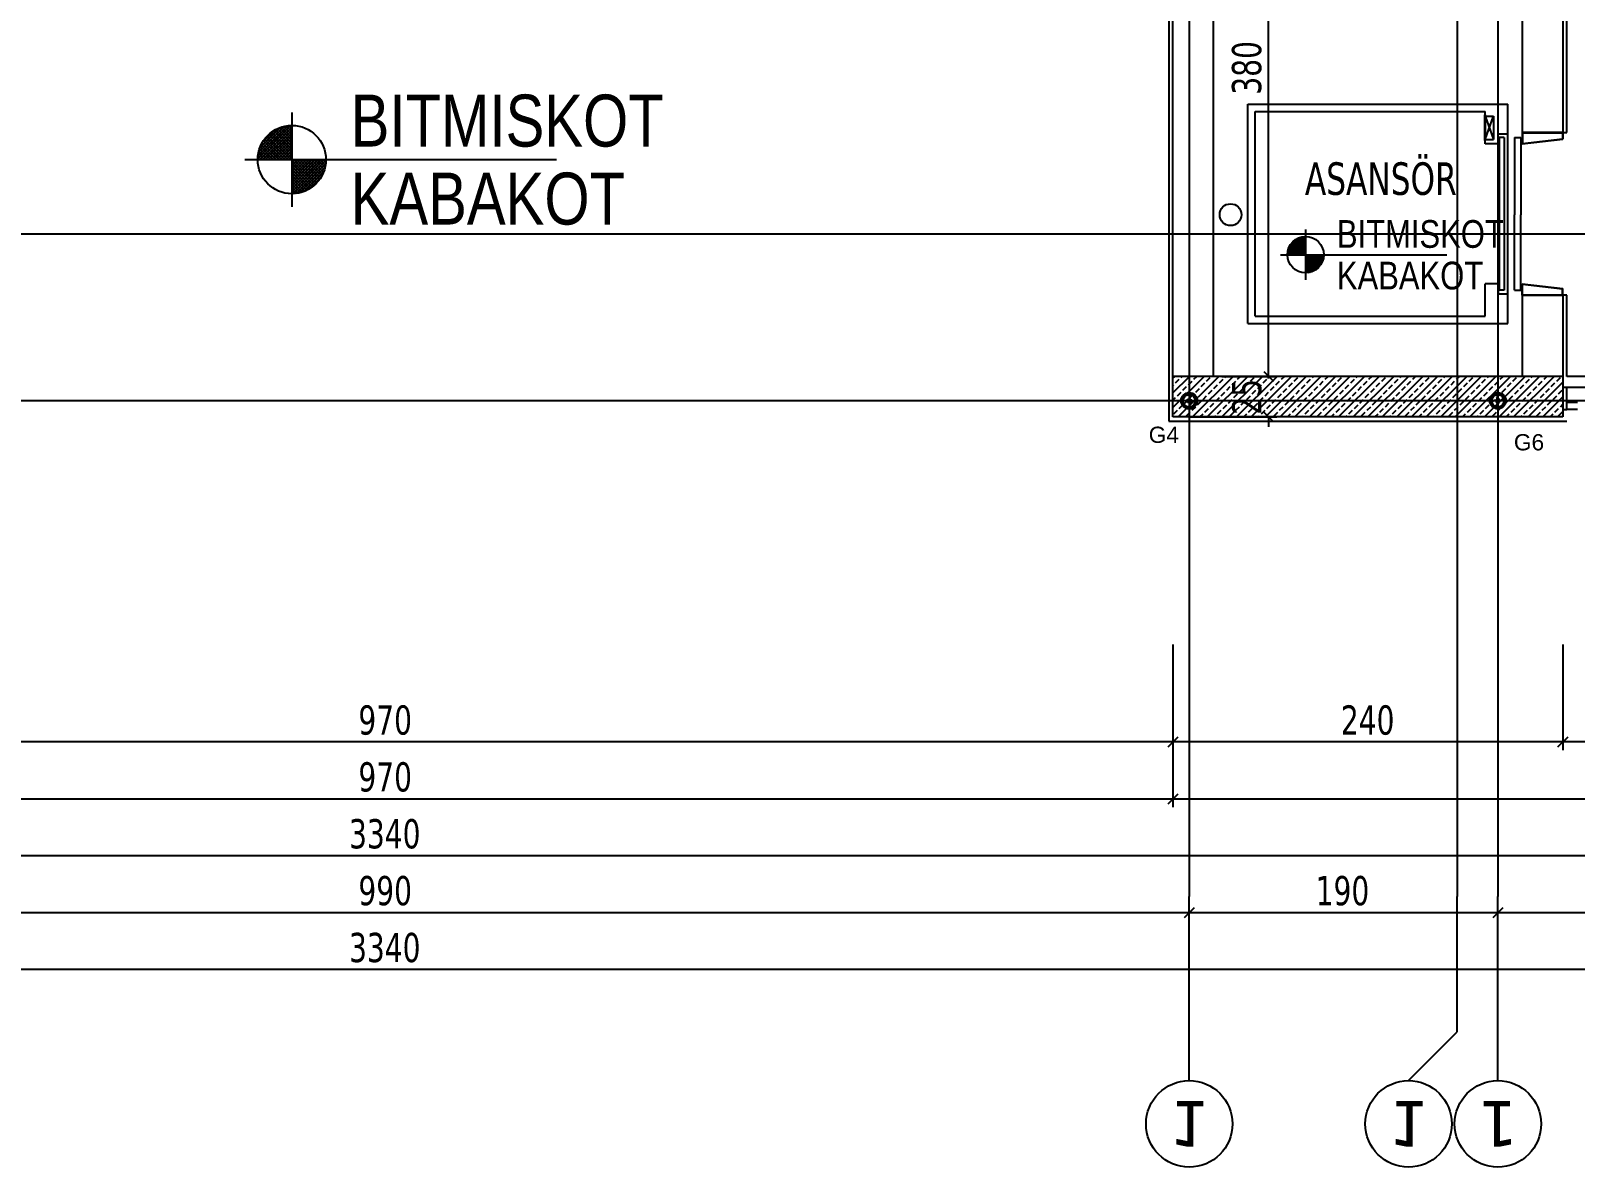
# Model space of a CAD drawing. Header units: millimetres. Extents: x 43168.9 to 43194.6, y -25545.1 to -25543.4.
# Drawn here: x 43173.0023 to 43173.1924, y -25544.6432 to -25544.5034 of the extents above; entities that cross this region are included whole.
import ezdxf
from ezdxf.enums import TextEntityAlignment as Align

# ---------------------------------------------------------------- set-up
doc = ezdxf.new("R2010")
doc.units = ezdxf.units.MM
doc.header["$LTSCALE"] = 200
doc.linetypes.add('DASHDOT', pattern=[1, 0.5, -0.25, 0, -0.25])
doc.linetypes.add('DASHDOT2', pattern=[0.5, 0.25, -0.125, 0, -0.125])
for name, color, linetype in [('aks_sgh', 5, 'DASHDOT2'), ('dograma_sgh', 43, 'Continuous'), ('duv_sgh', 4, 'Continuous'), ('gor-4_sgh', 17, 'Continuous'), ('kesitcizgisi_sgh', 22, 'Continuous'), ('kolon-b.a_sgh', 6, 'Continuous'), ('merdi_sgh', 3, 'Continuous'), ('olcuaks_sgh', 41, 'Continuous'), ('olcudis_sgh', 185, 'Continuous'), ('olcuic_sgh', 183, 'Continuous'), ('siva_sgh', 145, 'Continuous'), ('tarama-betonarme_sgh', 223, 'Continuous'), ('yazi-merdi_sgh', 9, 'Continuous')]:
    doc.layers.add(name, color=color, linetype=linetype)
doc.styles.add('1-200', font='arial.ttf', dxfattribs={"height": 60})
doc.styles.add('dim', font='VERDANA.TTF', dxfattribs={"width": 0.7})
doc.styles.add('text1', font='VERDANA.TTF')
doc.styles.add('text2', font='arial.ttf')

msp = doc.modelspace()

# ---------------------------------------------------------------- hatches: boundary and pattern name
h = msp.add_hatch(color=256)
edge = h.paths.add_edge_path()
edge.add_arc((43173.14488, -25544.54892), 0.001, 0, 360)
edge = h.paths.add_edge_path(flags=16)
edge.add_arc((43173.14488, -25544.54892), 0.00075, 0, 360)
h = msp.add_hatch(color=256)
edge = h.paths.add_edge_path()
edge.add_arc((43173.18288, -25544.54892), 0.001, 0, 360)
edge = h.paths.add_edge_path(flags=16)
edge.add_arc((43173.18288, -25544.54892), 0.00075, 0, 360)

# ---------------------------------------------------------------- linework, layer by layer
at = {"color": 0}
for p, q in [((43173.0344, -25544.51344), (43173.0344, -25544.52504)), ((43173.0286, -25544.51924), (43173.067, -25544.51924)), ((43173.1592, -25544.52786), (43173.1592, -25544.53405)), ((43173.1561, -25544.53095), (43173.17658, -25544.53095))]:
    msp.add_line(p, q, dxfattribs=at)
for p, q in [((43173.03021, -25544.51912), (43173.03428, -25544.51505)), ((43173.03024, -25544.51874), (43173.03389, -25544.51508)), ((43173.03033, -25544.51829), (43173.03347, -25544.51515)), ((43173.03045, -25544.51924), (43173.0344, -25544.51529)), ((43173.03047, -25544.51778), (43173.03295, -25544.5153)), ((43173.0308, -25544.5171), (43173.03225, -25544.51564)), ((43173.03081, -25544.51924), (43173.0344, -25544.51565)), ((43173.03117, -25544.51924), (43173.0344, -25544.51601)), ((43173.0339, -25544.51924), (43173.0312, -25544.51654)), ((43173.03426, -25544.51924), (43173.03136, -25544.51635)), ((43173.03153, -25544.51924), (43173.0344, -25544.51637)), ((43173.0344, -25544.51902), (43173.03155, -25544.51617)), ((43173.0344, -25544.51866), (43173.03174, -25544.516)), ((43173.0344, -25544.5183), (43173.03194, -25544.51585)), ((43173.0344, -25544.51795), (43173.03216, -25544.51571)), ((43173.0344, -25544.51759), (43173.03238, -25544.51556)), ((43173.0344, -25544.51723), (43173.03262, -25544.51545)), ((43173.0344, -25544.51687), (43173.03287, -25544.51534)), ((43173.0344, -25544.51651), (43173.03314, -25544.51525)), ((43173.0344, -25544.51615), (43173.03341, -25544.51516)), ((43173.0344, -25544.51579), (43173.03372, -25544.51511)), ((43173.0344, -25544.51543), (43173.03403, -25544.51506)), ((43173.0344, -25544.51507), (43173.03437, -25544.51505)), ((43173.03103, -25544.51924), (43173.03028, -25544.51849)), ((43173.03139, -25544.51924), (43173.03035, -25544.5182)), ((43173.03175, -25544.51924), (43173.03042, -25544.51791)), ((43173.03211, -25544.51924), (43173.03052, -25544.51766)), ((43173.03247, -25544.51924), (43173.03063, -25544.51741)), ((43173.03282, -25544.51924), (43173.03075, -25544.51717)), ((43173.03318, -25544.51924), (43173.03089, -25544.51695)), ((43173.03354, -25544.51924), (43173.03104, -25544.51674)), ((43173.03189, -25544.51924), (43173.0344, -25544.51673)), ((43173.03224, -25544.51924), (43173.0344, -25544.51709)), ((43173.0326, -25544.51924), (43173.0344, -25544.51745)), ((43173.03296, -25544.51924), (43173.0344, -25544.51781)), ((43173.03332, -25544.51924), (43173.0344, -25544.51817)), ((43173.03368, -25544.51924), (43173.0344, -25544.51853)), ((43173.03031, -25544.51924), (43173.03021, -25544.51914)), ((43173.03067, -25544.51924), (43173.03023, -25544.51881)), ((43173.03404, -25544.51924), (43173.0344, -25544.51888)), ((43173.0344, -25544.5196), (43173.03476, -25544.51924)), ((43173.0344, -25544.51996), (43173.03512, -25544.51924)), ((43173.0344, -25544.52032), (43173.03548, -25544.51924)), ((43173.0344, -25544.52068), (43173.03584, -25544.51924)), ((43173.0344, -25544.52104), (43173.0362, -25544.51924)), ((43173.0344, -25544.5214), (43173.03656, -25544.51924)), ((43173.0344, -25544.52176), (43173.03691, -25544.51924)), ((43173.0344, -25544.52212), (43173.03727, -25544.51924)), ((43173.0344, -25544.52248), (43173.03763, -25544.51924)), ((43173.0344, -25544.52284), (43173.03799, -25544.51924)), ((43173.0344, -25544.5232), (43173.03835, -25544.51924)), ((43173.0373, -25544.52228), (43173.0344, -25544.51938)), ((43173.0371, -25544.52244), (43173.0344, -25544.51974)), ((43173.03691, -25544.52261), (43173.0344, -25544.5201)), ((43173.03452, -25544.52344), (43173.03859, -25544.51936)), ((43173.03747, -25544.52209), (43173.03462, -25544.51924)), ((43173.03491, -25544.52341), (43173.03856, -25544.51975)), ((43173.03764, -25544.5219), (43173.03498, -25544.51924)), ((43173.0378, -25544.5217), (43173.03534, -25544.51924)), ((43173.03535, -25544.52332), (43173.03849, -25544.52018)), ((43173.03794, -25544.52148), (43173.0357, -25544.51924)), ((43173.03808, -25544.52127), (43173.03606, -25544.51924)), ((43173.03819, -25544.52102), (43173.03642, -25544.51924)), ((43173.0383, -25544.52077), (43173.03678, -25544.51924)), ((43173.0384, -25544.52051), (43173.03714, -25544.51924)), ((43173.03848, -25544.52023), (43173.03749, -25544.51924)), ((43173.03854, -25544.51993), (43173.03785, -25544.51924)), ((43173.03858, -25544.51961), (43173.03821, -25544.51924)), ((43173.0386, -25544.51927), (43173.03857, -25544.51924)), ((43173.03669, -25544.52275), (43173.0344, -25544.52046)), ((43173.03647, -25544.52289), (43173.0344, -25544.52082)), ((43173.03623, -25544.52301), (43173.0344, -25544.52118)), ((43173.03598, -25544.52312), (43173.0344, -25544.52154)), ((43173.03573, -25544.52323), (43173.0344, -25544.5219)), ((43173.03544, -25544.5233), (43173.0344, -25544.52226)), ((43173.03586, -25544.52317), (43173.03834, -25544.52069)), ((43173.03655, -25544.52285), (43173.038, -25544.52139)), ((43173.03515, -25544.52337), (43173.0344, -25544.52262)), ((43173.03484, -25544.52341), (43173.0344, -25544.52297)), ((43173.0345, -25544.52344), (43173.0344, -25544.52333)), ((43173.15696, -25544.53089), (43173.15914, -25544.52872)), ((43173.15698, -25544.53068), (43173.15893, -25544.52873)), ((43173.15702, -25544.53044), (43173.1587, -25544.52877)), ((43173.15709, -25544.53095), (43173.1592, -25544.52884)), ((43173.1571, -25544.53017), (43173.15843, -25544.52885)), ((43173.15836, -25544.53095), (43173.15725, -25544.52985)), ((43173.15728, -25544.52981), (43173.15805, -25544.52903)), ((43173.15728, -25544.53095), (43173.1592, -25544.52904)), ((43173.15855, -25544.53095), (43173.15733, -25544.52973)), ((43173.15874, -25544.53095), (43173.1574, -25544.52962)), ((43173.15747, -25544.53095), (43173.1592, -25544.52923)), ((43173.15893, -25544.53095), (43173.15749, -25544.52951)), ((43173.15912, -25544.53095), (43173.15758, -25544.52941)), ((43173.15767, -25544.53095), (43173.1592, -25544.52942)), ((43173.1592, -25544.53083), (43173.15768, -25544.52931)), ((43173.1592, -25544.53064), (43173.15778, -25544.52922)), ((43173.15786, -25544.53095), (43173.1592, -25544.52961)), ((43173.1592, -25544.53045), (43173.15789, -25544.52914)), ((43173.1592, -25544.53026), (43173.158, -25544.52906)), ((43173.15805, -25544.53095), (43173.1592, -25544.5298)), ((43173.1592, -25544.53007), (43173.15812, -25544.52899)), ((43173.1592, -25544.52988), (43173.15825, -25544.52893)), ((43173.1592, -25544.52968), (43173.15838, -25544.52887)), ((43173.1592, -25544.52949), (43173.15852, -25544.52882)), ((43173.1592, -25544.5293), (43173.15867, -25544.52878)), ((43173.1592, -25544.52911), (43173.15883, -25544.52875)), ((43173.1592, -25544.52892), (43173.159, -25544.52872)), ((43173.1592, -25544.52873), (43173.15918, -25544.52871)), ((43173.15702, -25544.53095), (43173.15696, -25544.5309)), ((43173.15721, -25544.53095), (43173.15698, -25544.53072)), ((43173.1574, -25544.53095), (43173.157, -25544.53055)), ((43173.15759, -25544.53095), (43173.15704, -25544.5304)), ((43173.15778, -25544.53095), (43173.15707, -25544.53024)), ((43173.15797, -25544.53095), (43173.15713, -25544.53011)), ((43173.15817, -25544.53095), (43173.15719, -25544.52997)), ((43173.15824, -25544.53095), (43173.1592, -25544.52999)), ((43173.15843, -25544.53095), (43173.1592, -25544.53019)), ((43173.15862, -25544.53095), (43173.1592, -25544.53038)), ((43173.15881, -25544.53095), (43173.1592, -25544.53057)), ((43173.15901, -25544.53095), (43173.1592, -25544.53076)), ((43173.1592, -25544.53114), (43173.15939, -25544.53095)), ((43173.1592, -25544.53134), (43173.15958, -25544.53095)), ((43173.1592, -25544.53153), (43173.15977, -25544.53095)), ((43173.1592, -25544.53172), (43173.15996, -25544.53095)), ((43173.1592, -25544.53191), (43173.16016, -25544.53095)), ((43173.1592, -25544.5321), (43173.16035, -25544.53095)), ((43173.1592, -25544.53229), (43173.16054, -25544.53095)), ((43173.1592, -25544.53248), (43173.16073, -25544.53095)), ((43173.1592, -25544.53268), (43173.16092, -25544.53095)), ((43173.1592, -25544.53287), (43173.16111, -25544.53095)), ((43173.1592, -25544.53306), (43173.16131, -25544.53095)), ((43173.16074, -25544.53257), (43173.1592, -25544.53103)), ((43173.16064, -25544.53266), (43173.1592, -25544.53122)), ((43173.16053, -25544.53275), (43173.1592, -25544.53141)), ((43173.16042, -25544.53282), (43173.1592, -25544.5316)), ((43173.1603, -25544.5329), (43173.1592, -25544.53179)), ((43173.15926, -25544.53319), (43173.16143, -25544.53101)), ((43173.16084, -25544.53247), (43173.15932, -25544.53095)), ((43173.15947, -25544.53317), (43173.16142, -25544.53122)), ((43173.16093, -25544.53237), (43173.15951, -25544.53095)), ((43173.16101, -25544.53226), (43173.1597, -25544.53095)), ((43173.15971, -25544.53313), (43173.16138, -25544.53145)), ((43173.16109, -25544.53215), (43173.15989, -25544.53095)), ((43173.15998, -25544.53305), (43173.1613, -25544.53172)), ((43173.16116, -25544.53203), (43173.16008, -25544.53095)), ((43173.16122, -25544.5319), (43173.16027, -25544.53095)), ((43173.16128, -25544.53177), (43173.16047, -25544.53095)), ((43173.16133, -25544.53163), (43173.16066, -25544.53095)), ((43173.16137, -25544.53148), (43173.16085, -25544.53095)), ((43173.1614, -25544.53132), (43173.16104, -25544.53095)), ((43173.16143, -25544.53115), (43173.16123, -25544.53095)), ((43173.16144, -25544.53097), (43173.16142, -25544.53095)), ((43173.16018, -25544.53296), (43173.1592, -25544.53198)), ((43173.16004, -25544.53302), (43173.1592, -25544.53218)), ((43173.15991, -25544.53308), (43173.1592, -25544.53237)), ((43173.15975, -25544.53311), (43173.1592, -25544.53256)), ((43173.1596, -25544.53315), (43173.1592, -25544.53275)), ((43173.15943, -25544.53317), (43173.1592, -25544.53294)), ((43173.15925, -25544.53319), (43173.1592, -25544.53313)), ((43173.16034, -25544.53287), (43173.16112, -25544.5321)), ((43173.14488, -25544.6326), (43173.14488, -25544.60992)), ((43173.18288, -25544.6326), (43173.18288, -25544.60992)), ((43173.17188, -25544.6326), (43173.17188, -25544.6326))]:
    msp.add_line(p, q)
at = {"color": 0, "linetype": 'ByBlock', "lineweight": -2}
for p, q in [((43173.15406, -25544.54532), (43173.15526, -25544.54652)), ((43173.15406, -25544.54532), (43173.15526, -25544.54652)), ((43173.14468, -25544.54912), (43173.14468, -25544.54872)), ((43173.14468, -25544.54872), (43173.14508, -25544.54872)), ((43173.14481, -25544.54885), (43173.14495, -25544.54899)), ((43173.14481, -25544.54899), (43173.14495, -25544.54885)), ((43173.14508, -25544.54872), (43173.14508, -25544.54912)), ((43173.18308, -25544.54872), (43173.18268, -25544.54872)), ((43173.18268, -25544.54872), (43173.18268, -25544.54912)), ((43173.18295, -25544.54885), (43173.18281, -25544.54899)), ((43173.18295, -25544.54899), (43173.18281, -25544.54885)), ((43173.18308, -25544.54912), (43173.18308, -25544.54872)), ((43173.14508, -25544.54912), (43173.14468, -25544.54912)), ((43173.15526, -25544.55152), (43173.15406, -25544.55032)), ((43173.18268, -25544.54912), (43173.18308, -25544.54912)), ((43173.14348, -25544.59032), (43173.14228, -25544.59152)), ((43173.14228, -25544.59152), (43173.14348, -25544.59032)), ((43173.19148, -25544.59032), (43173.19028, -25544.59152)), ((43173.19028, -25544.59152), (43173.19148, -25544.59032)), ((43173.14228, -25544.59852), (43173.14348, -25544.59732)), ((43173.14348, -25544.59732), (43173.14228, -25544.59852)), ((43173.14428, -25544.61252), (43173.14548, -25544.61132)), ((43173.14548, -25544.61132), (43173.14428, -25544.61252)), ((43173.18228, -25544.61252), (43173.18348, -25544.61132)), ((43173.18348, -25544.61132), (43173.18228, -25544.61252))]:
    msp.add_line(p, q, dxfattribs=at)
at = {"color": 0}
for centre, radius in [((43173.0344, -25544.51924), 0.0042), ((43173.1592, -25544.53095), 0.00224)]:
    msp.add_circle(centre, radius, dxfattribs=at)
at = {"color": 0, "linetype": 'Continuous', "lineweight": -2}
for centre, radius in [((43173.14488, -25544.54892), 0.001), ((43173.14488, -25544.54892), 0.00075), ((43173.18288, -25544.54892), 0.001), ((43173.18288, -25544.54892), 0.00075)]:
    msp.add_circle(centre, radius, dxfattribs=at)
at = {"linetype": 'Continuous'}
for centre in [(43173.14488, -25544.63792), (43173.17188, -25544.63792), (43173.18288, -25544.63792)]:
    msp.add_circle(centre, 0.00532, dxfattribs=at)
at = {"layer": 'aks_sgh'}
for p, q in [((43173.14488, -25543.74092), (43173.14488, -25544.60992)), ((43173.17788, -25543.74092), (43173.17788, -25544.60992)), ((43173.18288, -25543.74092), (43173.18288, -25544.60992)), ((43173.44688, -25544.54892), (43172.64488, -25544.54892)), ((43173.17788, -25544.6266), (43173.17788, -25544.60992)), ((43173.17188, -25544.6326), (43173.17788, -25544.6266))]:
    msp.add_line(p, q, dxfattribs=at)
at = {"layer": 'dograma_sgh'}
for p, q in [((43173.19137, -25544.54728), (43173.19088, -25544.54728)), ((43173.19088, -25544.54728), (43173.19088, -25544.55001)), ((43173.19137, -25544.55001), (43173.19137, -25544.54728)), ((43173.19088, -25544.55001), (43173.19137, -25544.55001)), ((43173.19137, -25544.5491), (43173.1927, -25544.5491)), ((43173.19137, -25544.55001), (43173.19137, -25544.5491)), ((43173.1927, -25544.55001), (43173.19137, -25544.55001))]:
    msp.add_line(p, q, dxfattribs=at)
at = {"layer": 'duv_sgh'}
for p, q in [((43173.14288, -25544.54592), (43173.14288, -25544.46992)), ((43173.14788, -25544.54592), (43173.14788, -25544.46992)), ((43173.18588, -25544.49792), (43173.18588, -25544.51592)), ((43173.19088, -25544.49792), (43173.19088, -25544.51592)), ((43173.19088, -25544.51592), (43173.18588, -25544.51592)), ((43173.18588, -25544.53592), (43173.18588, -25544.54592)), ((43173.19088, -25544.53592), (43173.18588, -25544.53592)), ((43173.19088, -25544.53592), (43173.19088, -25544.54592)), ((43173.19088, -25544.54592), (43173.19088, -25544.55092))]:
    msp.add_line(p, q, dxfattribs=at)
at = {"layer": 'gor-4_sgh'}
for p, q in [((43173.23388, -25544.54592), (43173.19137, -25544.54592)), ((43173.23422, -25544.54728), (43173.19137, -25544.54728))]:
    msp.add_line(p, q, dxfattribs=at)
at = {"layer": 'kesitcizgisi_sgh', "linetype": 'DASHDOT'}
msp.add_line((43172.68963, -25544.52837), (43173.40213, -25544.52837), dxfattribs=at)
at = {"layer": 'kolon-b.a_sgh'}
for p, q in [((43173.19088, -25544.54592), (43173.14288, -25544.54592)), ((43173.14288, -25544.55092), (43173.14288, -25544.54592)), ((43173.19088, -25544.54592), (43173.19088, -25544.55092)), ((43173.19088, -25544.55092), (43173.14288, -25544.55092))]:
    msp.add_line(p, q, dxfattribs=at)
at = {"layer": 'merdi_sgh'}
for p, q in [((43173.1521, -25544.53942), (43173.1521, -25544.51242)), ((43173.1521, -25544.51242), (43173.1841, -25544.51242)), ((43173.1521, -25544.53942), (43173.1521, -25544.51242)), ((43173.1521, -25544.51242), (43173.1841, -25544.51242)), ((43173.1841, -25544.53942), (43173.1841, -25544.51242)), ((43173.153, -25544.53852), (43173.153, -25544.51332)), ((43173.153, -25544.51332), (43173.1813, -25544.51332)), ((43173.153, -25544.53852), (43173.153, -25544.51332)), ((43173.153, -25544.51332), (43173.1813, -25544.51332)), ((43173.18122, -25544.51372), (43173.1813, -25544.51372)), ((43173.18122, -25544.51372), (43173.18122, -25544.51691)), ((43173.18122, -25544.51372), (43173.1813, -25544.51372)), ((43173.1813, -25544.51732), (43173.1813, -25544.51332)), ((43173.1813, -25544.51372), (43173.1813, -25544.51691)), ((43173.1813, -25544.51388), (43173.18234, -25544.51388)), ((43173.1813, -25544.51388), (43173.18234, -25544.51675)), ((43173.1813, -25544.51675), (43173.18234, -25544.51388)), ((43173.1813, -25544.51388), (43173.18234, -25544.51388)), ((43173.18234, -25544.51388), (43173.18234, -25544.51675)), ((43173.1829, -25544.51732), (43173.1829, -25544.51609)), ((43173.1829, -25544.51609), (43173.1841, -25544.51609)), ((43173.18302, -25544.51652), (43173.18302, -25544.52601)), ((43173.18366, -25544.51652), (43173.18302, -25544.51652)), ((43173.18366, -25544.51652), (43173.18366, -25544.52601)), ((43173.18492, -25544.51651), (43173.18492, -25544.52602)), ((43173.18492, -25544.51651), (43173.18572, -25544.51651)), ((43173.18572, -25544.51651), (43173.18572, -25544.52602)), ((43173.19088, -25544.51592), (43173.18588, -25544.51592)), ((43173.18588, -25544.51592), (43173.19088, -25544.51592)), ((43173.18588, -25544.51592), (43173.18588, -25544.51592)), ((43173.18588, -25544.51592), (43173.18588, -25544.51732)), ((43173.18592, -25544.51596), (43173.19084, -25544.51596)), ((43173.18592, -25544.51596), (43173.18592, -25544.51727)), ((43173.18628, -25544.51592), (43173.18628, -25544.51596)), ((43173.19084, -25544.51596), (43173.19084, -25544.51668)), ((43173.19088, -25544.51592), (43173.19088, -25544.51672)), ((43173.18122, -25544.51691), (43173.1813, -25544.51691)), ((43173.1813, -25544.51675), (43173.18234, -25544.51675)), ((43173.1829, -25544.51732), (43173.1813, -25544.51732)), ((43173.18588, -25544.51732), (43173.19088, -25544.51672)), ((43173.18592, -25544.51727), (43173.19084, -25544.51668)), ((43173.18302, -25544.52603), (43173.18302, -25544.53532)), ((43173.18366, -25544.52603), (43173.18366, -25544.53532)), ((43173.18492, -25544.53531), (43173.18492, -25544.52604)), ((43173.18572, -25544.53532), (43173.18572, -25544.52604)), ((43173.1813, -25544.53852), (43173.1813, -25544.53452)), ((43173.1829, -25544.53452), (43173.1813, -25544.53452)), ((43173.1829, -25544.53452), (43173.1829, -25544.53575)), ((43173.18366, -25544.53532), (43173.18302, -25544.53532)), ((43173.18492, -25544.53531), (43173.18572, -25544.53531)), ((43173.18588, -25544.53452), (43173.19088, -25544.53512)), ((43173.18588, -25544.53592), (43173.18588, -25544.53452)), ((43173.18592, -25544.53456), (43173.19084, -25544.53516)), ((43173.18592, -25544.53588), (43173.18592, -25544.53456)), ((43173.19084, -25544.53588), (43173.19084, -25544.53516)), ((43173.19088, -25544.53592), (43173.19088, -25544.53512)), ((43173.1829, -25544.53575), (43173.1841, -25544.53575)), ((43173.19088, -25544.53592), (43173.18588, -25544.53592)), ((43173.18588, -25544.53592), (43173.19088, -25544.53592)), ((43173.18588, -25544.53592), (43173.18688, -25544.53592)), ((43173.18592, -25544.53588), (43173.19084, -25544.53588)), ((43173.18628, -25544.53592), (43173.18628, -25544.53588)), ((43173.1521, -25544.53942), (43173.1841, -25544.53942)), ((43173.1521, -25544.53942), (43173.1841, -25544.53942)), ((43173.153, -25544.53852), (43173.1813, -25544.53852)), ((43173.153, -25544.53852), (43173.1813, -25544.53852))]:
    msp.add_line(p, q, dxfattribs=at)
msp.add_ellipse((43173.14997, -25544.52602), major_axis=(0.000947, 0.000947), ratio=1, start_param=2.356194490191484, end_param=8.63937979737107, dxfattribs=at)
msp.add_ellipse((43173.14997, -25544.52602), major_axis=(0.000947, 0.000947), ratio=1, start_param=2.356194490191484, end_param=8.63937979737107, dxfattribs=at)
at = {"layer": 'olcuaks_sgh'}
for p, q in [((43173.14488, -25544.61192), (43173.14488, -25544.61092)), ((43173.14488, -25544.61192), (43173.14488, -25544.61092)), ((43173.18288, -25544.61192), (43173.18288, -25544.61092)), ((43173.18288, -25544.61192), (43173.18288, -25544.61092)), ((43172.94663, -25544.61192), (43173.14513, -25544.61192)), ((43173.14463, -25544.61192), (43173.18313, -25544.61192)), ((43173.18263, -25544.61192), (43173.36613, -25544.61192)), ((43173.38013, -25544.61892), (43172.71163, -25544.61892))]:
    msp.add_line(p, q, dxfattribs=at)
at = {"layer": 'olcudis_sgh'}
for p, q in [((43173.14288, -25544.57892), (43173.14288, -25544.59192)), ((43173.14288, -25544.57892), (43173.14288, -25544.59192)), ((43173.19088, -25544.57892), (43173.19088, -25544.59192)), ((43173.19088, -25544.57892), (43173.19088, -25544.59192)), ((43173.14288, -25544.58592), (43173.14288, -25544.59892)), ((43173.14288, -25544.58592), (43173.14288, -25544.59892)), ((43173.14313, -25544.59092), (43172.94863, -25544.59092)), ((43173.19113, -25544.59092), (43173.14263, -25544.59092)), ((43173.23513, -25544.59092), (43173.19063, -25544.59092)), ((43172.94863, -25544.59792), (43173.14313, -25544.59792)), ((43173.14263, -25544.59792), (43173.38013, -25544.59792)), ((43173.38013, -25544.60492), (43172.71163, -25544.60492))]:
    msp.add_line(p, q, dxfattribs=at)
at = {"layer": 'olcuic_sgh'}
for p, q in [((43173.15466, -25544.54617), (43173.15466, -25544.46967)), ((43173.15466, -25544.54592), (43173.15466, -25544.54472)), ((43173.14888, -25544.54592), (43173.15566, -25544.54592)), ((43173.14888, -25544.54592), (43173.15566, -25544.54592)), ((43173.14488, -25544.55092), (43173.15566, -25544.55092)), ((43173.15466, -25544.55092), (43173.15466, -25544.55212))]:
    msp.add_line(p, q, dxfattribs=at)
at = {"layer": 'siva_sgh'}
for p, q in [((43173.14238, -25544.46692), (43173.14238, -25544.55142)), ((43173.19138, -25544.51592), (43173.19138, -25544.49792)), ((43173.19088, -25544.51592), (43173.19138, -25544.51592)), ((43173.19138, -25544.53592), (43173.19088, -25544.53592)), ((43173.19138, -25544.54592), (43173.19138, -25544.53592)), ((43173.14238, -25544.55142), (43173.19138, -25544.55142))]:
    msp.add_line(p, q, dxfattribs=at)
at = {"layer": 'tarama-betonarme_sgh'}
for p, q in [((43173.14288, -25544.54616), (43173.14312, -25544.54592)), ((43173.14288, -25544.54796), (43173.14492, -25544.54592)), ((43173.14288, -25544.54975), (43173.14671, -25544.54592)), ((43173.14288, -25544.54706), (43173.14298, -25544.54695)), ((43173.14321, -25544.54673), (43173.14366, -25544.54628)), ((43173.14351, -25544.55092), (43173.14851, -25544.54592)), ((43173.14388, -25544.54606), (43173.14402, -25544.54592)), ((43173.14478, -25544.54695), (43173.14523, -25544.54651)), ((43173.1453, -25544.55092), (43173.1503, -25544.54592)), ((43173.14545, -25544.54628), (43173.14581, -25544.54592)), ((43173.14635, -25544.54718), (43173.1468, -25544.54673)), ((43173.14702, -25544.54651), (43173.14747, -25544.54606)), ((43173.1471, -25544.55092), (43173.1521, -25544.54592)), ((43173.14792, -25544.5474), (43173.14837, -25544.54695)), ((43173.1486, -25544.54673), (43173.14904, -25544.54628)), ((43173.1489, -25544.55092), (43173.1539, -25544.54592)), ((43173.14927, -25544.54606), (43173.14941, -25544.54592)), ((43173.15017, -25544.54695), (43173.15062, -25544.54651)), ((43173.15069, -25544.55092), (43173.15569, -25544.54592)), ((43173.15084, -25544.54628), (43173.1512, -25544.54592)), ((43173.15174, -25544.54718), (43173.15219, -25544.54673)), ((43173.15241, -25544.54651), (43173.15286, -25544.54606)), ((43173.15249, -25544.55092), (43173.15749, -25544.54592)), ((43173.15331, -25544.5474), (43173.15376, -25544.54695)), ((43173.15398, -25544.54673), (43173.15443, -25544.54628)), ((43173.15428, -25544.55092), (43173.15928, -25544.54592)), ((43173.15466, -25544.54606), (43173.15479, -25544.54592)), ((43173.15556, -25544.54695), (43173.156, -25544.54651)), ((43173.15608, -25544.55092), (43173.16108, -25544.54592)), ((43173.15623, -25544.54628), (43173.15659, -25544.54592)), ((43173.15713, -25544.54718), (43173.15758, -25544.54673)), ((43173.1578, -25544.54651), (43173.15825, -25544.54606)), ((43173.15788, -25544.55092), (43173.16288, -25544.54592)), ((43173.1587, -25544.5474), (43173.15915, -25544.54695)), ((43173.15937, -25544.54673), (43173.15982, -25544.54628)), ((43173.15967, -25544.55092), (43173.16467, -25544.54592)), ((43173.16005, -25544.54606), (43173.16018, -25544.54592)), ((43173.16094, -25544.54695), (43173.16139, -25544.54651)), ((43173.16147, -25544.55092), (43173.16647, -25544.54592)), ((43173.16162, -25544.54628), (43173.16198, -25544.54592)), ((43173.16252, -25544.54718), (43173.16296, -25544.54673)), ((43173.16319, -25544.54651), (43173.16364, -25544.54606)), ((43173.16326, -25544.55092), (43173.16826, -25544.54592)), ((43173.16409, -25544.5474), (43173.16454, -25544.54695)), ((43173.16476, -25544.54673), (43173.16521, -25544.54628)), ((43173.16506, -25544.55092), (43173.17006, -25544.54592)), ((43173.16543, -25544.54606), (43173.16557, -25544.54592)), ((43173.16633, -25544.54695), (43173.16678, -25544.54651)), ((43173.16686, -25544.55092), (43173.17186, -25544.54592)), ((43173.16701, -25544.54628), (43173.16737, -25544.54592)), ((43173.1679, -25544.54718), (43173.16835, -25544.54673)), ((43173.16858, -25544.54651), (43173.16903, -25544.54606)), ((43173.16865, -25544.55092), (43173.17365, -25544.54592)), ((43173.16947, -25544.5474), (43173.16992, -25544.54695)), ((43173.17015, -25544.54673), (43173.1706, -25544.54628)), ((43173.17045, -25544.55092), (43173.17545, -25544.54592)), ((43173.17082, -25544.54606), (43173.17096, -25544.54592)), ((43173.17172, -25544.54695), (43173.17217, -25544.54651)), ((43173.17224, -25544.55092), (43173.17724, -25544.54592)), ((43173.17239, -25544.54628), (43173.17275, -25544.54592)), ((43173.17329, -25544.54718), (43173.17374, -25544.54673)), ((43173.17396, -25544.54651), (43173.17441, -25544.54606)), ((43173.17404, -25544.55092), (43173.17904, -25544.54592)), ((43173.17486, -25544.5474), (43173.17531, -25544.54695)), ((43173.17554, -25544.54673), (43173.17599, -25544.54628)), ((43173.17584, -25544.55092), (43173.18084, -25544.54592)), ((43173.17621, -25544.54606), (43173.17635, -25544.54592)), ((43173.17711, -25544.54695), (43173.17756, -25544.54651)), ((43173.17763, -25544.55092), (43173.18263, -25544.54592)), ((43173.17778, -25544.54628), (43173.17814, -25544.54592)), ((43173.17868, -25544.54718), (43173.17913, -25544.54673)), ((43173.17935, -25544.54651), (43173.1798, -25544.54606)), ((43173.17943, -25544.55092), (43173.18443, -25544.54592)), ((43173.18025, -25544.5474), (43173.1807, -25544.54695)), ((43173.18092, -25544.54673), (43173.18137, -25544.54628)), ((43173.18123, -25544.55092), (43173.18623, -25544.54592)), ((43173.1816, -25544.54606), (43173.18173, -25544.54592)), ((43173.1825, -25544.54695), (43173.18295, -25544.54651)), ((43173.18302, -25544.55092), (43173.18802, -25544.54592)), ((43173.18317, -25544.54628), (43173.18353, -25544.54592)), ((43173.18407, -25544.54718), (43173.18452, -25544.54673)), ((43173.18474, -25544.54651), (43173.18519, -25544.54606)), ((43173.18482, -25544.55092), (43173.18982, -25544.54592)), ((43173.18564, -25544.5474), (43173.18609, -25544.54695)), ((43173.18631, -25544.54673), (43173.18676, -25544.54628)), ((43173.18661, -25544.55092), (43173.19088, -25544.54665)), ((43173.18699, -25544.54606), (43173.18712, -25544.54592)), ((43173.18788, -25544.54695), (43173.18833, -25544.54651)), ((43173.18856, -25544.54628), (43173.18892, -25544.54592)), ((43173.18946, -25544.54718), (43173.1899, -25544.54673)), ((43173.19013, -25544.54651), (43173.19058, -25544.54606)), ((43173.14288, -25544.54885), (43173.14321, -25544.54853)), ((43173.14343, -25544.5483), (43173.14388, -25544.54785)), ((43173.14411, -25544.54763), (43173.14455, -25544.54718)), ((43173.14433, -25544.5492), (43173.14478, -25544.54875)), ((43173.145, -25544.54853), (43173.14545, -25544.54808)), ((43173.14568, -25544.54785), (43173.14613, -25544.5474)), ((43173.14658, -25544.54875), (43173.14702, -25544.5483)), ((43173.14725, -25544.54808), (43173.1477, -25544.54763)), ((43173.14815, -25544.54897), (43173.1486, -25544.54853)), ((43173.14882, -25544.5483), (43173.14927, -25544.54785)), ((43173.14949, -25544.54763), (43173.14994, -25544.54718)), ((43173.14972, -25544.5492), (43173.15017, -25544.54875)), ((43173.15039, -25544.54853), (43173.15084, -25544.54808)), ((43173.15107, -25544.54785), (43173.15151, -25544.5474)), ((43173.15196, -25544.54875), (43173.15241, -25544.5483)), ((43173.15264, -25544.54808), (43173.15309, -25544.54763)), ((43173.15353, -25544.54897), (43173.15398, -25544.54853)), ((43173.15421, -25544.5483), (43173.15466, -25544.54785)), ((43173.15488, -25544.54763), (43173.15533, -25544.54718)), ((43173.15511, -25544.5492), (43173.15556, -25544.54875)), ((43173.15578, -25544.54853), (43173.15623, -25544.54808)), ((43173.15645, -25544.54785), (43173.1569, -25544.5474)), ((43173.15735, -25544.54875), (43173.1578, -25544.5483)), ((43173.15803, -25544.54808), (43173.15847, -25544.54763)), ((43173.15892, -25544.54897), (43173.15937, -25544.54853)), ((43173.1596, -25544.5483), (43173.16005, -25544.54785)), ((43173.16027, -25544.54763), (43173.16072, -25544.54718)), ((43173.16049, -25544.5492), (43173.16094, -25544.54875)), ((43173.16117, -25544.54853), (43173.16162, -25544.54808)), ((43173.16184, -25544.54785), (43173.16229, -25544.5474)), ((43173.16274, -25544.54875), (43173.16319, -25544.5483)), ((43173.16341, -25544.54808), (43173.16386, -25544.54763)), ((43173.16431, -25544.54897), (43173.16476, -25544.54853)), ((43173.16498, -25544.5483), (43173.16543, -25544.54785)), ((43173.16566, -25544.54763), (43173.16611, -25544.54718)), ((43173.16588, -25544.5492), (43173.16633, -25544.54875)), ((43173.16656, -25544.54853), (43173.16701, -25544.54808)), ((43173.16723, -25544.54785), (43173.16768, -25544.5474)), ((43173.16813, -25544.54875), (43173.16858, -25544.5483)), ((43173.1688, -25544.54808), (43173.16925, -25544.54763)), ((43173.1697, -25544.54897), (43173.17015, -25544.54853)), ((43173.17037, -25544.5483), (43173.17082, -25544.54785)), ((43173.17105, -25544.54763), (43173.1715, -25544.54718)), ((43173.17127, -25544.5492), (43173.17172, -25544.54875)), ((43173.17194, -25544.54853), (43173.17239, -25544.54808)), ((43173.17262, -25544.54785), (43173.17307, -25544.5474)), ((43173.17352, -25544.54875), (43173.17396, -25544.5483)), ((43173.17419, -25544.54808), (43173.17464, -25544.54763)), ((43173.17509, -25544.54897), (43173.17554, -25544.54853)), ((43173.17576, -25544.5483), (43173.17621, -25544.54785)), ((43173.17643, -25544.54763), (43173.17688, -25544.54718)), ((43173.17666, -25544.5492), (43173.17711, -25544.54875)), ((43173.17733, -25544.54853), (43173.17778, -25544.54808)), ((43173.17801, -25544.54785), (43173.17846, -25544.5474)), ((43173.1789, -25544.54875), (43173.17935, -25544.5483)), ((43173.17958, -25544.54808), (43173.18003, -25544.54763)), ((43173.18048, -25544.54897), (43173.18092, -25544.54853)), ((43173.18115, -25544.5483), (43173.1816, -25544.54785)), ((43173.18182, -25544.54763), (43173.18227, -25544.54718)), ((43173.18205, -25544.5492), (43173.1825, -25544.54875)), ((43173.18272, -25544.54853), (43173.18317, -25544.54808)), ((43173.18339, -25544.54785), (43173.18384, -25544.5474)), ((43173.18429, -25544.54875), (43173.18474, -25544.5483)), ((43173.18497, -25544.54808), (43173.18541, -25544.54763)), ((43173.18586, -25544.54897), (43173.18631, -25544.54853)), ((43173.18654, -25544.5483), (43173.18699, -25544.54785)), ((43173.18721, -25544.54763), (43173.18766, -25544.54718)), ((43173.18744, -25544.5492), (43173.18788, -25544.54875)), ((43173.18811, -25544.54853), (43173.18856, -25544.54808)), ((43173.18841, -25544.55092), (43173.19088, -25544.54845)), ((43173.18878, -25544.54785), (43173.18923, -25544.5474)), ((43173.18968, -25544.54875), (43173.19013, -25544.5483)), ((43173.19035, -25544.54808), (43173.1908, -25544.54763)), ((43173.14298, -25544.55055), (43173.14343, -25544.5501)), ((43173.14366, -25544.54987), (43173.14411, -25544.54942)), ((43173.14455, -25544.55077), (43173.145, -25544.55032)), ((43173.14523, -25544.5501), (43173.14568, -25544.54965)), ((43173.1459, -25544.54942), (43173.14635, -25544.54897)), ((43173.1462, -25544.55092), (43173.14658, -25544.55055)), ((43173.1468, -25544.55032), (43173.14725, -25544.54987)), ((43173.14747, -25544.54965), (43173.14792, -25544.5492)), ((43173.148, -25544.55092), (43173.14815, -25544.55077)), ((43173.14837, -25544.55055), (43173.14882, -25544.5501)), ((43173.14904, -25544.54987), (43173.14949, -25544.54942)), ((43173.14994, -25544.55077), (43173.15039, -25544.55032)), ((43173.15062, -25544.5501), (43173.15107, -25544.54965)), ((43173.15129, -25544.54942), (43173.15174, -25544.54897)), ((43173.15159, -25544.55092), (43173.15196, -25544.55055)), ((43173.15219, -25544.55032), (43173.15264, -25544.54987)), ((43173.15286, -25544.54965), (43173.15331, -25544.5492)), ((43173.15339, -25544.55092), (43173.15353, -25544.55077)), ((43173.15376, -25544.55055), (43173.15421, -25544.5501)), ((43173.15443, -25544.54987), (43173.15488, -25544.54942)), ((43173.15533, -25544.55077), (43173.15578, -25544.55032)), ((43173.156, -25544.5501), (43173.15645, -25544.54965)), ((43173.15668, -25544.54942), (43173.15713, -25544.54897)), ((43173.15698, -25544.55092), (43173.15735, -25544.55055)), ((43173.15758, -25544.55032), (43173.15803, -25544.54987)), ((43173.15825, -25544.54965), (43173.1587, -25544.5492)), ((43173.15877, -25544.55092), (43173.15892, -25544.55077)), ((43173.15915, -25544.55055), (43173.1596, -25544.5501)), ((43173.15982, -25544.54987), (43173.16027, -25544.54942)), ((43173.16072, -25544.55077), (43173.16117, -25544.55032)), ((43173.16139, -25544.5501), (43173.16184, -25544.54965)), ((43173.16207, -25544.54942), (43173.16252, -25544.54897)), ((43173.16237, -25544.55092), (43173.16274, -25544.55055)), ((43173.16296, -25544.55032), (43173.16341, -25544.54987)), ((43173.16364, -25544.54965), (43173.16409, -25544.5492)), ((43173.16416, -25544.55092), (43173.16431, -25544.55077)), ((43173.16454, -25544.55055), (43173.16498, -25544.5501)), ((43173.16521, -25544.54987), (43173.16566, -25544.54942)), ((43173.16611, -25544.55077), (43173.16656, -25544.55032)), ((43173.16678, -25544.5501), (43173.16723, -25544.54965)), ((43173.16745, -25544.54942), (43173.1679, -25544.54897)), ((43173.16775, -25544.55092), (43173.16813, -25544.55055)), ((43173.16835, -25544.55032), (43173.1688, -25544.54987)), ((43173.16903, -25544.54965), (43173.16947, -25544.5492)), ((43173.16955, -25544.55092), (43173.1697, -25544.55077)), ((43173.16992, -25544.55055), (43173.17037, -25544.5501)), ((43173.1706, -25544.54987), (43173.17105, -25544.54942)), ((43173.1715, -25544.55077), (43173.17194, -25544.55032)), ((43173.17217, -25544.5501), (43173.17262, -25544.54965)), ((43173.17284, -25544.54942), (43173.17329, -25544.54897)), ((43173.17314, -25544.55092), (43173.17352, -25544.55055)), ((43173.17374, -25544.55032), (43173.17419, -25544.54987)), ((43173.17441, -25544.54965), (43173.17486, -25544.5492)), ((43173.17494, -25544.55092), (43173.17509, -25544.55077)), ((43173.17531, -25544.55055), (43173.17576, -25544.5501)), ((43173.17599, -25544.54987), (43173.17643, -25544.54942)), ((43173.17688, -25544.55077), (43173.17733, -25544.55032)), ((43173.17756, -25544.5501), (43173.17801, -25544.54965)), ((43173.17823, -25544.54942), (43173.17868, -25544.54897)), ((43173.17853, -25544.55092), (43173.1789, -25544.55055)), ((43173.17913, -25544.55032), (43173.17958, -25544.54987)), ((43173.1798, -25544.54965), (43173.18025, -25544.5492)), ((43173.18033, -25544.55092), (43173.18048, -25544.55077)), ((43173.1807, -25544.55055), (43173.18115, -25544.5501)), ((43173.18137, -25544.54987), (43173.18182, -25544.54942)), ((43173.18227, -25544.55077), (43173.18272, -25544.55032)), ((43173.18295, -25544.5501), (43173.18339, -25544.54965)), ((43173.18362, -25544.54942), (43173.18407, -25544.54897)), ((43173.18392, -25544.55092), (43173.18429, -25544.55055)), ((43173.18452, -25544.55032), (43173.18497, -25544.54987)), ((43173.18519, -25544.54965), (43173.18564, -25544.5492)), ((43173.18572, -25544.55092), (43173.18586, -25544.55077)), ((43173.18609, -25544.55055), (43173.18654, -25544.5501)), ((43173.18676, -25544.54987), (43173.18721, -25544.54942)), ((43173.18766, -25544.55077), (43173.18811, -25544.55032)), ((43173.18833, -25544.5501), (43173.18878, -25544.54965)), ((43173.18901, -25544.54942), (43173.18946, -25544.54897)), ((43173.18931, -25544.55092), (43173.18968, -25544.55055)), ((43173.1899, -25544.55032), (43173.19035, -25544.54987)), ((43173.19021, -25544.55092), (43173.19088, -25544.55025)), ((43173.19058, -25544.54965), (43173.19088, -25544.54935))]:
    msp.add_line(p, q, dxfattribs=at)

# ---------------------------------------------------------------- texts
at = {"color": 0, "style": 'text2', "width": 0.8}
for tag, p, s, height in [('BITMISKOT', (43173.04164, -25544.51764), '+0,10', 0.0064), ('KABAKOT', (43173.04164, -25544.52724), '±0,00', 0.0064), ('BITMISKOT', (43173.16306, -25544.5301), '+0,10', 0.003413), ('KABAKOT', (43173.16306, -25544.53522), '±0,00', 0.003413)]:
    msp.add_attdef(tag, p, s, height=height, dxfattribs=at)
at = {"linetype": 'Continuous', "style": 'text1', "text_generation_flag": 4}
for p in [(43173.14488, -25544.63792), (43173.17188, -25544.63792)]:
    msp.add_attdef('1', text='', height=0.0056, dxfattribs=at).set_placement(p, align=Align.MIDDLE)
at = {"linetype": 'Continuous', "style": 'text1'}
msp.add_attdef('1', text='', height=0.0056, rotation=180, dxfattribs=at).set_placement((43173.18288, -25544.63792), align=Align.MIDDLE)
at = {"layer": 'aks_sgh', "style": '1-200'}
for s, rotation, p in [('G4', 360, (43173.13989, -25544.55411)), ('G6', 0, (43173.18485, -25544.55503))]:
    msp.add_text(s, height=0.002, rotation=rotation, dxfattribs=at).set_placement(p)
at = {"layer": 'olcuaks_sgh', "color": 2, "style": 'dim', "width": 0.7}
for s, p in [('990', (43173.04259, -25544.61101)), ('190', (43173.16045, -25544.61101)), ('3340', (43173.04144, -25544.61801))]:
    msp.add_text(s, height=0.0036, dxfattribs=at).set_placement(p)
at = {"layer": 'olcudis_sgh', "color": 2, "style": 'dim', "width": 0.7}
for s, p in [('970', (43173.04259, -25544.59001)), ('240', (43173.16355, -25544.59001)), ('970', (43173.04259, -25544.59701)), ('3340', (43173.04144, -25544.60401))]:
    msp.add_text(s, height=0.0036, dxfattribs=at).set_placement(p)
at = {"layer": 'olcuic_sgh', "color": 2, "style": 'dim', "width": 0.7}
for s, p in [('380', (43173.15374, -25544.51125)), ('25', (43173.15375, -25544.55064))]:
    msp.add_text(s, height=0.0036, rotation=90, dxfattribs=at).set_placement(p)
at = {"layer": 'yazi-merdi_sgh', "color": 252, "style": 'dim', "width": 0.7}
msp.add_text('ASANSÖR', height=0.004, dxfattribs=at).set_placement((43173.15912, -25544.52358))

doc.saveas('drawing.dxf')
